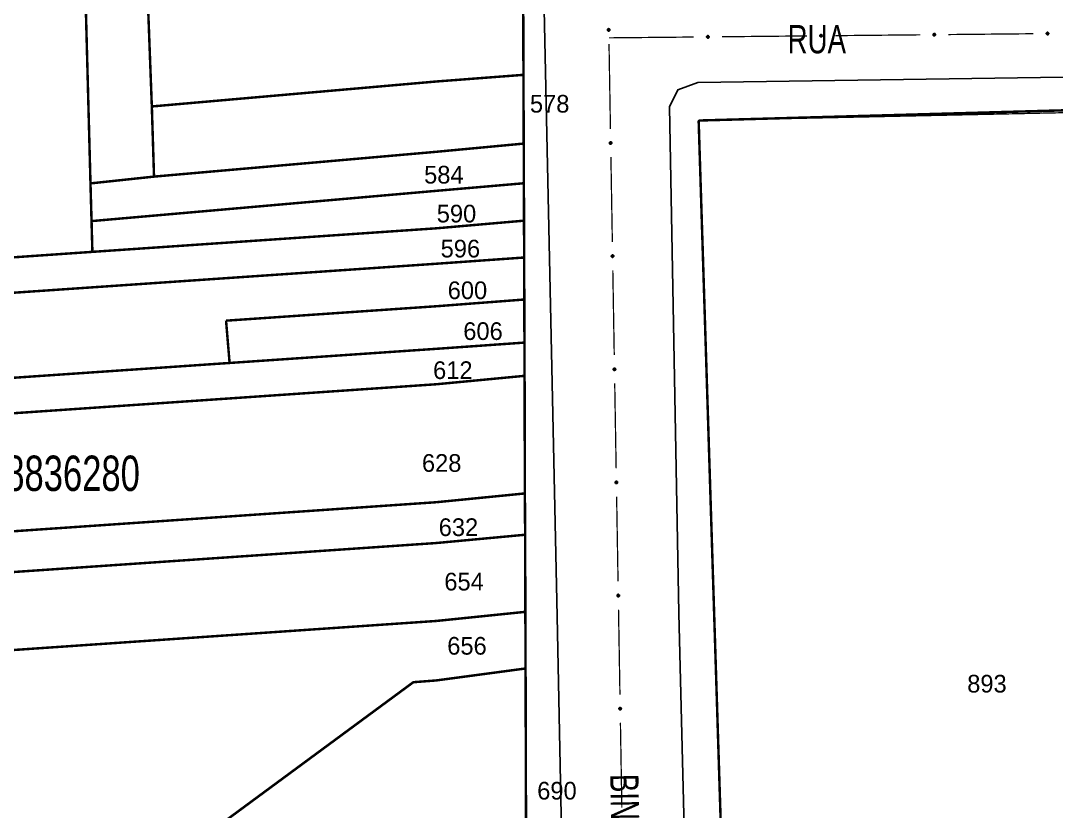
# Model space of a CAD drawing. Extents: x 202481 to 204056, y 4838981 to 4840330.
# Drawn here: x 203418.9 to 203565.2, y 4839383.6 to 4839495.4 of the extents above; entities that cross this region are included whole.
import ezdxf
from ezdxf.enums import TextEntityAlignment as Align

# ---------------------------------------------------------------- set-up
doc = ezdxf.new("R2010")
doc.units = 0
doc.header["$LTSCALE"] = 1.5
doc.header["$MEASUREMENT"] = 0
for name, color, linetype in [('CD_MALHA_LOTES', 7, 'CONTINUOUS'), ('CD_TXT_QUADRA', 7, 'CONTINUOUS'), ('RU-QUADRA', 210, 'CONTINUOUS'), ('SV-EIXO-RUA-PAV', 20, 'CONTINUOUS'), ('SV-RUA-PAVIM', 7, 'CONTINUOUS'), ('SV-TXT-RUA-N-PAV', 7, 'CONTINUOUS'), ('Th_NmrPort', 1, 'CONTINUOUS')]:
    doc.layers.add(name, color=color, linetype=linetype)
doc.styles.add('ARIAL', font='ARIAL.SHX')

msp = doc.modelspace()

# ---------------------------------------------------------------- linework, layer by layer
at = {"layer": 'CD_MALHA_LOTES', "linetype": 'Continuous', "const_width": 0.35, "flags": 128}
for points in [[(203428.74, 4839472.37), (203427.21, 4839529.91)], [(203489.85, 4839512.64), (203489.93, 4839487.72)], [(203437.41, 4839483.25), (203436.41, 4839509.8)], [(203437.41, 4839483.25), (203477.63, 4839486.78)], [(203477.63, 4839486.78), (203489.93, 4839487.72)], [(203489.93, 4839487.72), (203489.97, 4839478)], [(203437.72, 4839473.33), (203437.41, 4839483.25)], [(203574.11, 4839482.92), (203514.69, 4839481.26)], [(203514.69, 4839481.26), (203518.57, 4839357.76)], [(203489.97, 4839478), (203477.63, 4839476.84)], [(203489.97, 4839478), (203489.99, 4839472.39)], [(203477.63, 4839476.84), (203437.72, 4839473.33)], [(203428.74, 4839472.37), (203437.72, 4839473.33)], [(203428.89, 4839467.04), (203428.74, 4839472.37)], [(203477.63, 4839471.32), (203489.99, 4839472.39)], [(203489.99, 4839472.39), (203490.01, 4839467.1)], [(203428.89, 4839467.04), (203477.63, 4839471.32)], [(203429.01, 4839462.69), (203428.89, 4839467.04)], [(203490.01, 4839467.1), (203477.63, 4839466.02)], [(203490.01, 4839467.1), (203490.03, 4839461.89)], [(203477.63, 4839466.02), (203429.01, 4839462.69)], [(203402.89, 4839460.88), (203429.01, 4839462.69)], [(203477.63, 4839461.01), (203490.03, 4839461.89)], [(203490.03, 4839461.89), (203490.05, 4839455.95)], [(203403.02, 4839455.89), (203477.63, 4839461.01)], [(203477.63, 4839455), (203490.05, 4839455.95)], [(203490.05, 4839455.95), (203490.07, 4839449.86)], [(203447.9, 4839452.96), (203477.63, 4839455)], [(203448.4, 4839446.98), (203447.9, 4839452.96)], [(203477.63, 4839448.98), (203448.4, 4839446.98)], [(203490.07, 4839449.86), (203477.63, 4839448.98)], [(203490.07, 4839449.86), (203490.09, 4839445.16)], [(203403.36, 4839443.89), (203448.4, 4839446.98)], [(203490.09, 4839445.16), (203477.63, 4839443.97)], [(203490.09, 4839445.16), (203490.13, 4839428.53)], [(203477.63, 4839443.97), (203403.14, 4839438.86)], [(203490.13, 4839428.53), (203477.63, 4839427.29)], [(203490.13, 4839428.53), (203490.17, 4839422.69)], [(203477.63, 4839427.29), (203402.4, 4839422.12)], [(203490.17, 4839422.69), (203477.63, 4839421.52)], [(203490.17, 4839422.69), (203490.2, 4839411.79)], [(203477.63, 4839421.52), (203402.14, 4839416.34)], [(203490.2, 4839411.79), (203477.63, 4839410.5)], [(203490.2, 4839411.79), (203490.23, 4839403.78)], [(203477.63, 4839410.5), (203401.69, 4839405.28)], [(203477.62, 4839402.09), (203490.23, 4839403.78)], [(203490.23, 4839403.78), (203490.32, 4839371.84)], [(203396.11, 4839344.12), (203474.37, 4839401.84), (203477.62, 4839402.09)]]:
    msp.add_lwpolyline(points, dxfattribs=at)
at = {"layer": 'RU-QUADRA', "linetype": 'Continuous', "const_width": 0.18, "flags": 128}
for points in [[(203490.32, 4839371.84), (203490.23, 4839403.78), (203490.2, 4839411.79), (203490.17, 4839422.69), (203490.13, 4839428.53), (203490.09, 4839445.16), (203490.07, 4839449.86), (203490.05, 4839455.95), (203490.03, 4839461.89), (203490.01, 4839467.1), (203489.99, 4839472.39), (203489.97, 4839478), (203489.93, 4839487.72), (203489.85, 4839512.64), (203489.82, 4839519.16), (203489.77, 4839533.89), (203477.62, 4839533.18), (203461.22, 4839532.28), (203435.74, 4839530.46), (203427.21, 4839529.91), (203406.38, 4839528.56)], [(203587.57, 4839221.31), (203553.95, 4839219.82), (203522.68, 4839218.42), (203518.57, 4839357.76), (203514.69, 4839481.26), (203580.36, 4839482.67)]]:
    msp.add_lwpolyline(points, dxfattribs=at)
at = {"layer": 'SV-EIXO-RUA-PAV'}
for points in [[(203501.874598, 4839493.933952), (203501.838471, 4839493.966919), (203501.814162, 4839494.00264), (203501.802463, 4839494.038269), (203501.800334, 4839494.072449), (203501.802095, 4839494.107662), (203501.811703, 4839494.142772), (203501.830998, 4839494.179379), (203501.863814, 4839494.215852), (203501.902044, 4839494.238348), (203501.936361, 4839494.251687), (203501.971874, 4839494.255959), (203502.006053, 4839494.253675), (203502.042193, 4839494.242489), (203502.0791, 4839494.222573), (203502.114976, 4839494.188688), (203502.138567, 4839494.153504), (203502.148978, 4839494.118745), (203502.153047, 4839494.083015), (203502.150818, 4839494.047087), (203502.141188, 4839494.012677), (203502.121069, 4839493.975554), (203502.087155, 4839493.940587), (203502.052332, 4839493.916657), (203502.017728, 4839493.905761), (203501.982462, 4839493.902547), (203501.947122, 4839493.903883), (203501.911426, 4839493.912072), (203501.874598, 4839493.933952)], [(203515.854594, 4839493.194805), (203515.888341, 4839493.230205), (203515.924584, 4839493.253729), (203515.96046, 4839493.264648), (203515.994678, 4839493.266031), (203516.029844, 4839493.263502), (203516.064737, 4839493.253131), (203516.100914, 4839493.233042), (203516.136662, 4839493.199438), (203516.15832, 4839493.160727), (203516.170907, 4839493.126128), (203516.174403, 4839493.09053), (203516.171375, 4839493.056409), (203516.159403, 4839493.020521), (203516.138687, 4839492.984058), (203516.104027, 4839492.948929), (203516.068337, 4839492.926111), (203516.033359, 4839492.91646), (203515.997549, 4839492.913172), (203515.961678, 4839492.916183), (203515.927486, 4839492.926561), (203515.890811, 4839492.947486), (203515.856592, 4839492.982155), (203515.833427, 4839493.017491), (203515.823288, 4839493.052324), (203515.820844, 4839493.087652), (203515.822951, 4839493.122954), (203515.831916, 4839493.158463), (203515.854594, 4839493.194805)], [(203531.853838, 4839493.350379), (203531.887585, 4839493.385779), (203531.923828, 4839493.409302), (203531.959704, 4839493.420222), (203531.993922, 4839493.421604), (203532.029088, 4839493.419076), (203532.063981, 4839493.408705), (203532.100158, 4839493.388616), (203532.135906, 4839493.355012), (203532.157563, 4839493.316301), (203532.17015, 4839493.281701), (203532.173647, 4839493.246104), (203532.170618, 4839493.211983), (203532.158647, 4839493.176094), (203532.13793, 4839493.139631), (203532.10327, 4839493.104503), (203532.06758, 4839493.081684), (203532.032603, 4839493.072034), (203531.996793, 4839493.068746), (203531.960922, 4839493.071757), (203531.926729, 4839493.082135), (203531.890054, 4839493.103059), (203531.855836, 4839493.137728), (203531.832671, 4839493.173065), (203531.822532, 4839493.207898), (203531.820088, 4839493.243226), (203531.822195, 4839493.278528), (203531.83116, 4839493.314037), (203531.853838, 4839493.350379)], [(203547.853081, 4839493.505953), (203547.886829, 4839493.541352), (203547.923072, 4839493.564876), (203547.958947, 4839493.575795), (203547.993165, 4839493.577178), (203548.028332, 4839493.57465), (203548.063224, 4839493.564279), (203548.099401, 4839493.544189), (203548.13515, 4839493.510585), (203548.156807, 4839493.471874), (203548.169394, 4839493.437275), (203548.17289, 4839493.401677), (203548.169862, 4839493.367556), (203548.15789, 4839493.331668), (203548.137174, 4839493.295205), (203548.102514, 4839493.260076), (203548.066824, 4839493.237258), (203548.031846, 4839493.227608), (203547.996037, 4839493.224319), (203547.960166, 4839493.227331), (203547.925973, 4839493.237709), (203547.889298, 4839493.258633), (203547.855079, 4839493.293302), (203547.831914, 4839493.328638), (203547.821775, 4839493.363471), (203547.819332, 4839493.398799), (203547.821439, 4839493.434101), (203547.830404, 4839493.46961), (203547.853081, 4839493.505953)], [(203563.852325, 4839493.661526), (203563.886072, 4839493.696926), (203563.922315, 4839493.72045), (203563.958191, 4839493.731369), (203563.992409, 4839493.732752), (203564.027575, 4839493.730223), (203564.062468, 4839493.719852), (203564.098645, 4839493.699763), (203564.134393, 4839493.666159), (203564.156051, 4839493.627448), (203564.168638, 4839493.592849), (203564.172134, 4839493.557251), (203564.169106, 4839493.52313), (203564.157134, 4839493.487242), (203564.136418, 4839493.450779), (203564.101758, 4839493.41565), (203564.066068, 4839493.392832), (203564.03109, 4839493.383181), (203563.99528, 4839493.379893), (203563.959409, 4839493.382904), (203563.925217, 4839493.393282), (203563.888541, 4839493.414207), (203563.854323, 4839493.448876), (203563.831158, 4839493.484212), (203563.821019, 4839493.519045), (203563.818575, 4839493.554373), (203563.820682, 4839493.589675), (203563.829647, 4839493.625184), (203563.852325, 4839493.661526)], [(203502.150365, 4839477.938003), (203502.114727, 4839477.9715), (203502.090948, 4839478.007576), (203502.079776, 4839478.043373), (203502.078151, 4839478.077581), (203502.080431, 4839478.112764), (203502.090555, 4839478.147729), (203502.110388, 4839478.184047), (203502.143739, 4839478.220032), (203502.182296, 4839478.241962), (203502.216806, 4839478.254793), (203502.252378, 4839478.258541), (203502.286519, 4839478.255754), (203502.322491, 4839478.244036), (203502.3591, 4839478.223578), (203502.394472, 4839478.189167), (203502.417542, 4839478.153639), (203502.42744, 4839478.11873), (203502.430981, 4839478.082945), (203502.428223, 4839478.047053), (203502.418087, 4839478.012788), (203502.397422, 4839477.975966), (203502.362996, 4839477.941504), (203502.327824, 4839477.91809), (203502.293063, 4839477.907705), (203502.257754, 4839477.905012), (203502.222438, 4839477.906869), (203502.186866, 4839477.915583), (203502.150365, 4839477.938003)], [(203502.418981, 4839461.940258), (203502.383344, 4839461.973755), (203502.359565, 4839462.009831), (203502.348393, 4839462.045628), (203502.346768, 4839462.079836), (203502.349048, 4839462.115019), (203502.359172, 4839462.149984), (203502.379005, 4839462.186302), (203502.412356, 4839462.222287), (203502.450913, 4839462.244217), (203502.485422, 4839462.257048), (203502.520995, 4839462.260796), (203502.555136, 4839462.258009), (203502.591108, 4839462.246291), (203502.627717, 4839462.225833), (203502.663089, 4839462.191422), (203502.686159, 4839462.155894), (203502.696056, 4839462.120985), (203502.699598, 4839462.0852), (203502.69684, 4839462.049308), (203502.686704, 4839462.015043), (203502.666039, 4839461.978221), (203502.631613, 4839461.943759), (203502.596441, 4839461.920345), (203502.56168, 4839461.90996), (203502.526371, 4839461.907267), (203502.491054, 4839461.909124), (203502.455483, 4839461.917838), (203502.418981, 4839461.940258)], [(203502.687598, 4839445.942513), (203502.651961, 4839445.97601), (203502.628182, 4839446.012086), (203502.617009, 4839446.047883), (203502.615385, 4839446.082091), (203502.617665, 4839446.117274), (203502.627789, 4839446.152239), (203502.647622, 4839446.188557), (203502.680973, 4839446.224542), (203502.71953, 4839446.246472), (203502.754039, 4839446.259303), (203502.789611, 4839446.263051), (203502.823753, 4839446.260264), (203502.859725, 4839446.248546), (203502.896333, 4839446.228088), (203502.931706, 4839446.193677), (203502.954776, 4839446.158149), (203502.964673, 4839446.12324), (203502.968215, 4839446.087455), (203502.965457, 4839446.051563), (203502.955321, 4839446.017298), (203502.934656, 4839445.980476), (203502.90023, 4839445.946014), (203502.865058, 4839445.9226), (203502.830297, 4839445.912215), (203502.794987, 4839445.909522), (203502.759671, 4839445.911379), (203502.7241, 4839445.920093), (203502.687598, 4839445.942513)], [(203502.956215, 4839429.944768), (203502.920578, 4839429.978265), (203502.896799, 4839430.014341), (203502.885626, 4839430.050138), (203502.884002, 4839430.084346), (203502.886281, 4839430.119529), (203502.896406, 4839430.154494), (203502.916239, 4839430.190812), (203502.949589, 4839430.226797), (203502.988147, 4839430.248727), (203503.022656, 4839430.261558), (203503.058228, 4839430.265306), (203503.09237, 4839430.262519), (203503.128342, 4839430.250801), (203503.16495, 4839430.230343), (203503.200323, 4839430.195932), (203503.223393, 4839430.160404), (203503.23329, 4839430.125495), (203503.236831, 4839430.08971), (203503.234074, 4839430.053818), (203503.223937, 4839430.019553), (203503.203273, 4839429.982731), (203503.168846, 4839429.948269), (203503.133675, 4839429.924855), (203503.098914, 4839429.91447), (203503.063604, 4839429.911777), (203503.028288, 4839429.913634), (203502.992717, 4839429.922348), (203502.956215, 4839429.944768)], [(203503.224832, 4839413.947023), (203503.189195, 4839413.98052), (203503.165416, 4839414.016596), (203503.154243, 4839414.052393), (203503.152619, 4839414.086601), (203503.154898, 4839414.121784), (203503.165023, 4839414.156749), (203503.184856, 4839414.193067), (203503.218206, 4839414.229052), (203503.256764, 4839414.250982), (203503.291273, 4839414.263813), (203503.326845, 4839414.267561), (203503.360987, 4839414.264774), (203503.396958, 4839414.253056), (203503.433567, 4839414.232598), (203503.46894, 4839414.198187), (203503.492009, 4839414.162659), (203503.501907, 4839414.12775), (203503.505448, 4839414.091965), (203503.50269, 4839414.056073), (203503.492554, 4839414.021808), (203503.47189, 4839413.984986), (203503.437463, 4839413.950524), (203503.402291, 4839413.92711), (203503.367531, 4839413.916725), (203503.332221, 4839413.914032), (203503.296905, 4839413.915889), (203503.261334, 4839413.924603), (203503.224832, 4839413.947023)], [(203503.493449, 4839397.949278), (203503.457812, 4839397.982775), (203503.434032, 4839398.018851), (203503.42286, 4839398.054648), (203503.421235, 4839398.088856), (203503.423515, 4839398.124039), (203503.433639, 4839398.159004), (203503.453473, 4839398.195322), (203503.486823, 4839398.231307), (203503.52538, 4839398.253237), (203503.55989, 4839398.266068), (203503.595462, 4839398.269816), (203503.629604, 4839398.267029), (203503.665575, 4839398.255311), (203503.702184, 4839398.234853), (203503.737557, 4839398.200442), (203503.760626, 4839398.164914), (203503.770524, 4839398.130005), (203503.774065, 4839398.09422), (203503.771307, 4839398.058328), (203503.761171, 4839398.024063), (203503.740506, 4839397.987241), (203503.70608, 4839397.952779), (203503.670908, 4839397.929365), (203503.636148, 4839397.91898), (203503.600838, 4839397.916287), (203503.565522, 4839397.918144), (203503.52995, 4839397.926858), (203503.493449, 4839397.949278)]]:
    msp.add_lwpolyline(points, close=True, dxfattribs=at)
for points in [[(203501.838471, 4839493.966919), (203501.811703, 4839494.142772)], [(203501.855649, 4839493.952709), (203501.822005, 4839494.153697)], [(203501.874598, 4839493.933952), (203501.830998, 4839494.179379)], [(203501.894783, 4839493.923909), (203501.849398, 4839494.194152)], [(203501.911426, 4839493.912072), (203501.863814, 4839494.215852)], [(203501.929266, 4839493.91271), (203501.882633, 4839494.222505)], [(203501.947122, 4839493.903883), (203501.902044, 4839494.238348)], [(203501.963578, 4839493.906966), (203501.917577, 4839494.239989)], [(203501.982462, 4839493.902547), (203501.936361, 4839494.251687)], [(203502.000444, 4839493.906764), (203501.956784, 4839494.252148)], [(203502.017728, 4839493.905761), (203501.971874, 4839494.255959)], [(203502.035689, 4839493.914702), (203501.989559, 4839494.251817)], [(203502.052332, 4839493.916657), (203502.006053, 4839494.253675)], [(203502.070676, 4839493.930823), (203502.025321, 4839494.243388)], [(203502.087155, 4839493.940587), (203502.042193, 4839494.242489)], [(203502.102462, 4839493.96186), (203502.061254, 4839494.229505)], [(203502.121069, 4839493.975554), (203502.0791, 4839494.222573)], [(203502.128577, 4839493.999544), (203502.097746, 4839494.197891)], [(203502.141188, 4839494.012677), (203502.114976, 4839494.188688)], [(203502.145231, 4839494.0342), (203502.127463, 4839494.164698)], [(203502.150818, 4839494.047087), (203502.138567, 4839494.153504)], [(203501.814162, 4839494.00264), (203501.802095, 4839494.107662)], [(203501.824526, 4839493.987222), (203501.808164, 4839494.1164)], [(203515.820844, 4839493.087652), (203516.170907, 4839493.126128)], [(203515.822951, 4839493.122954), (203516.15832, 4839493.160727)], [(203515.823288, 4839493.052324), (203516.174403, 4839493.09053)], [(203515.824668, 4839493.069582), (203516.170922, 4839493.105699)], [(203515.825674, 4839493.106435), (203516.159622, 4839493.145162)], [(203515.831835, 4839493.034172), (203516.169876, 4839493.072939)], [(203515.831916, 4839493.158463), (203516.136662, 4839493.199438)], [(203515.832165, 4839493.140613), (203516.142903, 4839493.180479)], [(203515.833427, 4839493.017491), (203516.171375, 4839493.056409)], [(203515.844113, 4839493.174844), (203516.115282, 4839493.214325)], [(203515.847189, 4839492.998842), (203516.16067, 4839493.03737)], [(203515.854594, 4839493.194805), (203516.100914, 4839493.233042)], [(203515.856592, 4839492.982155), (203516.159403, 4839493.020521)], [(203515.87376, 4839493.213341), (203516.075434, 4839493.242594)], [(203515.877526, 4839492.966387), (203516.146006, 4839493.001748)], [(203515.888341, 4839493.230205), (203516.064737, 4839493.253131)], [(203515.890811, 4839492.947486), (203516.138687, 4839492.984058)], [(203515.908944, 4839493.243704), (203516.038448, 4839493.257244)], [(203515.914632, 4839492.939456), (203516.113604, 4839492.965954)], [(203515.924584, 4839493.253729), (203516.029844, 4839493.263502)], [(203515.927486, 4839492.926561), (203516.104027, 4839492.948929)], [(203515.948916, 4839492.92205), (203516.079771, 4839492.936968)], [(203515.961678, 4839492.916183), (203516.068337, 4839492.926111)], [(203531.820088, 4839493.243226), (203532.17015, 4839493.281701)], [(203531.822195, 4839493.278528), (203532.157563, 4839493.316301)], [(203531.822532, 4839493.207898), (203532.173647, 4839493.246104)], [(203531.823912, 4839493.225155), (203532.170166, 4839493.261272)], [(203531.824918, 4839493.262009), (203532.158865, 4839493.300736)], [(203531.831079, 4839493.189746), (203532.16912, 4839493.228512)], [(203531.83116, 4839493.314037), (203532.135906, 4839493.355012)], [(203531.831409, 4839493.296187), (203532.142147, 4839493.336052)], [(203531.832671, 4839493.173065), (203532.170618, 4839493.211983)], [(203531.843357, 4839493.330418), (203532.114526, 4839493.369898)], [(203531.846433, 4839493.154416), (203532.159913, 4839493.192943)], [(203531.853838, 4839493.350379), (203532.100158, 4839493.388616)], [(203531.855836, 4839493.137728), (203532.158647, 4839493.176094)], [(203531.873004, 4839493.368914), (203532.074678, 4839493.398167)], [(203531.87677, 4839493.121961), (203532.145249, 4839493.157322)], [(203531.887585, 4839493.385779), (203532.063981, 4839493.408705)], [(203531.890054, 4839493.103059), (203532.13793, 4839493.139631)], [(203531.908188, 4839493.399277), (203532.037692, 4839493.412818)], [(203531.913875, 4839493.09503), (203532.112847, 4839493.121527)], [(203531.923828, 4839493.409302), (203532.029088, 4839493.419076)], [(203531.926729, 4839493.082135), (203532.10327, 4839493.104503)], [(203531.948159, 4839493.077624), (203532.079014, 4839493.092542)], [(203531.960922, 4839493.071757), (203532.06758, 4839493.081684)], [(203547.819332, 4839493.398799), (203548.169394, 4839493.437275)], [(203547.821439, 4839493.434101), (203548.156807, 4839493.471874)], [(203547.821775, 4839493.363471), (203548.17289, 4839493.401677)], [(203547.823155, 4839493.380729), (203548.169409, 4839493.416846)], [(203547.824162, 4839493.417583), (203548.158109, 4839493.456309)], [(203547.830323, 4839493.34532), (203548.168363, 4839493.384086)], [(203547.830404, 4839493.46961), (203548.13515, 4839493.510585)], [(203547.830652, 4839493.451761), (203548.14139, 4839493.491626)], [(203547.831914, 4839493.328638), (203548.169862, 4839493.367556)], [(203547.842601, 4839493.485991), (203548.11377, 4839493.525472)], [(203547.845677, 4839493.30999), (203548.159157, 4839493.348517)], [(203547.853081, 4839493.505953), (203548.099401, 4839493.544189)], [(203547.855079, 4839493.293302), (203548.15789, 4839493.331668)], [(203547.872247, 4839493.524488), (203548.073922, 4839493.553741)], [(203547.876013, 4839493.277535), (203548.144493, 4839493.312895)], [(203547.886829, 4839493.541352), (203548.063224, 4839493.564279)], [(203547.889298, 4839493.258633), (203548.137174, 4839493.295205)], [(203547.907431, 4839493.554851), (203548.036935, 4839493.568392)], [(203547.913119, 4839493.250604), (203548.112091, 4839493.277101)], [(203547.923072, 4839493.564876), (203548.028332, 4839493.57465)], [(203547.925973, 4839493.237709), (203548.102514, 4839493.260076)], [(203547.947403, 4839493.233197), (203548.078258, 4839493.248116)], [(203547.960166, 4839493.227331), (203548.066824, 4839493.237258)], [(203563.818575, 4839493.554373), (203564.168638, 4839493.592849)], [(203563.820682, 4839493.589675), (203564.156051, 4839493.627448)], [(203563.821019, 4839493.519045), (203564.172134, 4839493.557251)], [(203563.822399, 4839493.536303), (203564.168653, 4839493.57242)], [(203563.823405, 4839493.573156), (203564.157353, 4839493.611883)], [(203563.829566, 4839493.500893), (203564.167607, 4839493.53966)], [(203563.829647, 4839493.625184), (203564.134393, 4839493.666159)], [(203563.829896, 4839493.607334), (203564.140634, 4839493.6472)], [(203563.831158, 4839493.484212), (203564.169106, 4839493.52313)], [(203563.841844, 4839493.641565), (203564.113013, 4839493.681046)], [(203563.84492, 4839493.465563), (203564.158401, 4839493.504091)], [(203563.852325, 4839493.661526), (203564.098645, 4839493.699763)], [(203563.854323, 4839493.448876), (203564.157134, 4839493.487242)], [(203563.871491, 4839493.680062), (203564.073165, 4839493.709315)], [(203563.875257, 4839493.433108), (203564.143737, 4839493.468469)], [(203563.886072, 4839493.696926), (203564.062468, 4839493.719852)], [(203563.888541, 4839493.414207), (203564.136418, 4839493.450779)], [(203563.906675, 4839493.710425), (203564.036179, 4839493.723965)], [(203563.912363, 4839493.406177), (203564.111335, 4839493.432675)], [(203563.922315, 4839493.72045), (203564.027575, 4839493.730223)], [(203563.925217, 4839493.393282), (203564.101758, 4839493.41565)], [(203563.946646, 4839493.388771), (203564.077502, 4839493.403689)], [(203563.959409, 4839493.382904), (203564.066068, 4839493.392832)], [(203502.090948, 4839478.007576), (203502.080431, 4839478.112764)], [(203502.101083, 4839477.992006), (203502.086628, 4839478.121412)], [(203502.114727, 4839477.9715), (203502.090555, 4839478.147729)], [(203502.131694, 4839477.957038), (203502.101017, 4839478.1585)], [(203502.150365, 4839477.938003), (203502.110388, 4839478.184047)], [(203502.170399, 4839477.927664), (203502.129004, 4839478.198547)], [(203502.186866, 4839477.915583), (203502.143739, 4839478.220032)], [(203502.204714, 4839477.915958), (203502.162654, 4839478.226406)], [(203502.222438, 4839477.906869), (203502.182296, 4839478.241962)], [(203502.238937, 4839477.909709), (203502.197851, 4839478.243374)], [(203502.257754, 4839477.905012), (203502.216806, 4839478.254793)], [(203502.275796, 4839477.908963), (203502.237234, 4839478.254953)], [(203502.293063, 4839477.907705), (203502.252378, 4839478.258541)], [(203502.311154, 4839477.91638), (203502.270001, 4839478.254138)], [(203502.327824, 4839477.91809), (203502.286519, 4839478.255754)], [(203502.346375, 4839477.931983), (203502.305634, 4839478.245184)], [(203502.362996, 4839477.941504), (203502.322491, 4839478.244036)], [(203502.378615, 4839477.962548), (203502.341358, 4839478.230772)], [(203502.397422, 4839477.975966), (203502.3591, 4839478.223578)], [(203502.405283, 4839477.999844), (203502.37738, 4839478.198623)], [(203502.418087, 4839478.012788), (203502.394472, 4839478.189167)], [(203502.422447, 4839478.03425), (203502.406604, 4839478.164996)], [(203502.428223, 4839478.047053), (203502.417542, 4839478.153639)], [(203502.359565, 4839462.009831), (203502.349048, 4839462.115019)], [(203502.3697, 4839461.994261), (203502.355245, 4839462.123667)], [(203502.383344, 4839461.973755), (203502.359172, 4839462.149984)], [(203502.400311, 4839461.959293), (203502.369634, 4839462.160755)], [(203502.418981, 4839461.940258), (203502.379005, 4839462.186302)], [(203502.439016, 4839461.929919), (203502.397621, 4839462.200802)], [(203502.455483, 4839461.917838), (203502.412356, 4839462.222287)], [(203502.473331, 4839461.918213), (203502.431271, 4839462.228661)], [(203502.491054, 4839461.909124), (203502.450913, 4839462.244217)], [(203502.507553, 4839461.911964), (203502.466468, 4839462.245629)], [(203502.526371, 4839461.907267), (203502.485422, 4839462.257048)], [(203502.544413, 4839461.911218), (203502.505851, 4839462.257208)], [(203502.56168, 4839461.90996), (203502.520995, 4839462.260796)], [(203502.579771, 4839461.918635), (203502.538617, 4839462.256393)], [(203502.596441, 4839461.920345), (203502.555136, 4839462.258009)], [(203502.614992, 4839461.934238), (203502.57425, 4839462.247439)], [(203502.631613, 4839461.943759), (203502.591108, 4839462.246291)], [(203502.647232, 4839461.964803), (203502.609975, 4839462.233027)], [(203502.666039, 4839461.978221), (203502.627717, 4839462.225833)], [(203502.6739, 4839462.002099), (203502.645997, 4839462.200878)], [(203502.686704, 4839462.015043), (203502.663089, 4839462.191422)], [(203502.691063, 4839462.036505), (203502.675221, 4839462.167251)], [(203502.69684, 4839462.049308), (203502.686159, 4839462.155894)], [(203502.628182, 4839446.012086), (203502.617665, 4839446.117274)], [(203502.638317, 4839445.996516), (203502.623862, 4839446.125922)], [(203502.651961, 4839445.97601), (203502.627789, 4839446.152239)], [(203502.668928, 4839445.961548), (203502.638251, 4839446.16301)], [(203502.687598, 4839445.942513), (203502.647622, 4839446.188557)], [(203502.707633, 4839445.932174), (203502.666237, 4839446.203057)], [(203502.7241, 4839445.920093), (203502.680973, 4839446.224542)], [(203502.741947, 4839445.920468), (203502.699887, 4839446.230916)], [(203502.759671, 4839445.911379), (203502.71953, 4839446.246472)], [(203502.77617, 4839445.914219), (203502.735085, 4839446.247884)], [(203502.794987, 4839445.909522), (203502.754039, 4839446.259303)], [(203502.81303, 4839445.913473), (203502.774467, 4839446.259463)], [(203502.830297, 4839445.912215), (203502.789611, 4839446.263051)], [(203502.848388, 4839445.92089), (203502.807234, 4839446.258648)], [(203502.865058, 4839445.9226), (203502.823753, 4839446.260264)], [(203502.883609, 4839445.936493), (203502.842867, 4839446.249694)], [(203502.90023, 4839445.946014), (203502.859725, 4839446.248546)], [(203502.915849, 4839445.967058), (203502.878592, 4839446.235282)], [(203502.934656, 4839445.980476), (203502.896333, 4839446.228088)], [(203502.942517, 4839446.004354), (203502.914614, 4839446.203133)], [(203502.955321, 4839446.017298), (203502.931706, 4839446.193677)], [(203502.95968, 4839446.03876), (203502.943838, 4839446.169506)], [(203502.965457, 4839446.051563), (203502.954776, 4839446.158149)], [(203502.896799, 4839430.014341), (203502.886281, 4839430.119529)], [(203502.906934, 4839429.998771), (203502.892479, 4839430.128177)], [(203502.920578, 4839429.978265), (203502.896406, 4839430.154494)], [(203502.937545, 4839429.963803), (203502.906868, 4839430.165265)], [(203502.956215, 4839429.944768), (203502.916239, 4839430.190812)], [(203502.97625, 4839429.934429), (203502.934854, 4839430.205312)], [(203502.992717, 4839429.922348), (203502.949589, 4839430.226797)], [(203503.010564, 4839429.922723), (203502.968504, 4839430.233171)], [(203503.028288, 4839429.913634), (203502.988147, 4839430.248727)], [(203503.044787, 4839429.916474), (203503.003702, 4839430.250139)], [(203503.063604, 4839429.911777), (203503.022656, 4839430.261558)], [(203503.081647, 4839429.915728), (203503.043084, 4839430.261718)], [(203503.098914, 4839429.91447), (203503.058228, 4839430.265306)], [(203503.117005, 4839429.923145), (203503.075851, 4839430.260903)], [(203503.133675, 4839429.924855), (203503.09237, 4839430.262519)], [(203503.152226, 4839429.938748), (203503.111484, 4839430.251949)], [(203503.168846, 4839429.948269), (203503.128342, 4839430.250801)], [(203503.184466, 4839429.969313), (203503.147209, 4839430.237537)], [(203503.203273, 4839429.982731), (203503.16495, 4839430.230343)], [(203503.211134, 4839430.006609), (203503.183231, 4839430.205388)], [(203503.223937, 4839430.019553), (203503.200323, 4839430.195932)], [(203503.228297, 4839430.041015), (203503.212455, 4839430.171761)], [(203503.234074, 4839430.053818), (203503.223393, 4839430.160404)], [(203503.165416, 4839414.016596), (203503.154898, 4839414.121784)], [(203503.175551, 4839414.001026), (203503.161095, 4839414.130432)], [(203503.189195, 4839413.98052), (203503.165023, 4839414.156749)], [(203503.206162, 4839413.966058), (203503.175484, 4839414.16752)], [(203503.224832, 4839413.947023), (203503.184856, 4839414.193067)], [(203503.244867, 4839413.936684), (203503.203471, 4839414.207567)], [(203503.261334, 4839413.924603), (203503.218206, 4839414.229052)], [(203503.279181, 4839413.924978), (203503.237121, 4839414.235426)], [(203503.296905, 4839413.915889), (203503.256764, 4839414.250982)], [(203503.313404, 4839413.918729), (203503.272319, 4839414.252394)], [(203503.332221, 4839413.914032), (203503.291273, 4839414.263813)], [(203503.350264, 4839413.917983), (203503.311701, 4839414.263973)], [(203503.367531, 4839413.916725), (203503.326845, 4839414.267561)], [(203503.385622, 4839413.9254), (203503.344468, 4839414.263158)], [(203503.402291, 4839413.92711), (203503.360987, 4839414.264774)], [(203503.420842, 4839413.941003), (203503.380101, 4839414.254204)], [(203503.437463, 4839413.950524), (203503.396958, 4839414.253056)], [(203503.453082, 4839413.971568), (203503.415825, 4839414.239792)], [(203503.47189, 4839413.984986), (203503.433567, 4839414.232598)], [(203503.47975, 4839414.008864), (203503.451848, 4839414.207643)], [(203503.492554, 4839414.021808), (203503.46894, 4839414.198187)], [(203503.496914, 4839414.04327), (203503.481072, 4839414.174016)], [(203503.50269, 4839414.056073), (203503.492009, 4839414.162659)], [(203503.434032, 4839398.018851), (203503.423515, 4839398.124039)], [(203503.444167, 4839398.003281), (203503.429712, 4839398.132687)], [(203503.457812, 4839397.982775), (203503.433639, 4839398.159004)], [(203503.474778, 4839397.968313), (203503.444101, 4839398.169775)], [(203503.493449, 4839397.949278), (203503.453473, 4839398.195322)], [(203503.513484, 4839397.938939), (203503.472088, 4839398.209822)], [(203503.52995, 4839397.926858), (203503.486823, 4839398.231307)], [(203503.547798, 4839397.927233), (203503.505738, 4839398.237681)], [(203503.565522, 4839397.918144), (203503.52538, 4839398.253237)], [(203503.582021, 4839397.920984), (203503.540936, 4839398.254649)], [(203503.600838, 4839397.916287), (203503.55989, 4839398.266068)], [(203503.618881, 4839397.920238), (203503.580318, 4839398.266228)], [(203503.636148, 4839397.91898), (203503.595462, 4839398.269816)], [(203503.654239, 4839397.927655), (203503.613085, 4839398.265413)], [(203503.670908, 4839397.929365), (203503.629604, 4839398.267029)], [(203503.689459, 4839397.943258), (203503.648718, 4839398.256459)], [(203503.70608, 4839397.952779), (203503.665575, 4839398.255311)], [(203503.721699, 4839397.973824), (203503.684442, 4839398.242047)], [(203503.740506, 4839397.987241), (203503.702184, 4839398.234853)], [(203503.748367, 4839398.011119), (203503.720465, 4839398.209898)], [(203503.761171, 4839398.024063), (203503.737557, 4839398.200442)], [(203503.765531, 4839398.045525), (203503.749688, 4839398.176271)], [(203503.771307, 4839398.058328), (203503.760626, 4839398.164914)]]:
    msp.add_lwpolyline(points, dxfattribs=at)
at = {"layer": 'SV-EIXO-RUA-PAV', "const_width": 0.18}
for points in [[(203502, 4839492.95), (203513.999433, 4839493.06668)], [(203517.999244, 4839493.105574), (203529.998676, 4839493.222254)], [(203533.998487, 4839493.261147), (203545.99792, 4839493.377828)], [(203549.997731, 4839493.416721), (203561.997164, 4839493.533401)], [(203502.22444, 4839480.08323), (203502.022978, 4839492.081538)], [(203502.493057, 4839464.085485), (203502.291595, 4839476.083793)], [(203502.761674, 4839448.08774), (203502.560211, 4839460.086048)], [(203503.030291, 4839432.089995), (203502.828828, 4839444.088304)], [(203503.298908, 4839416.09225), (203503.097445, 4839428.090559)], [(203503.567525, 4839400.094505), (203503.366062, 4839412.092814)], [(203503.836141, 4839384.09676), (203503.634679, 4839396.095069)]]:
    msp.add_lwpolyline(points, dxfattribs=at)
at = {"layer": 'SV-RUA-PAVIM', "linetype": 'Continuous'}
for points in [[(203477.62, 4839339.3, 13.26), (203492.52, 4839343.84, 13.26), (203495.16, 4839345.48, 13.17), (203495.98, 4839347.99, 13.11), (203494.7, 4839411.13, 12.91), (203493.24, 4839479.32, 13.53), (203492.11, 4839532.22, 13.33), (203491.24, 4839534.74, 13.33), (203489.53, 4839536.24, 13.33), (203487.63, 4839536.97, 13.32), (203485.75, 4839537.01, 13.37), (203477.62, 4839536.54, 13.33)], [(203575.92, 4839487.54, 12.64), (203514.56, 4839486.62, 13.36), (203511.76, 4839485.6, 13.36), (203510.56, 4839483.18, 13.36), (203511.9, 4839411.61, 13.43), (203513.7, 4839339.45, 12.96), (203515.14, 4839271.96, 12.76), (203515.48, 4839237.22, 12.44), (203516.14, 4839215.47, 12.58), (203517.27, 4839213.45, 12.28), (203519.3, 4839212.56, 12.1), (203552.7, 4839213.59, 8.2), (203589.73, 4839215.87, 5.51)]]:
    msp.add_polyline3d(points, dxfattribs=at)

# ---------------------------------------------------------------- texts
at = {"layer": 'CD_TXT_QUADRA', "style": 'ARIAL', "width": 0.7}
msp.add_text('348836280', height=5, dxfattribs=at).set_placement((203411.254727, 4839428.879965))
at = {"layer": 'SV-TXT-RUA-N-PAV', "style": 'ARIAL', "width": 0.7}
msp.add_text('RUA', height=4, dxfattribs=at).set_placement((203527.26, 4839490.76))
msp.add_text('BINIFÁCIO', height=4, rotation=271, dxfattribs=at).set_placement((203502.18, 4839388.84))
at = {"layer": 'Th_NmrPort', "color": 1}
for s, p in [('578', (203490.848559, 4839483.632248)), ('584', (203475.891157, 4839473.599072)), ('590', (203477.678585, 4839468.099295)), ('596', (203478.228563, 4839463.149495)), ('600', (203479.225798, 4839457.257469)), ('606', (203481.425709, 4839451.482703)), ('612', (203477.1595, 4839445.958967)), ('628', (203475.585275, 4839432.835693)), ('632', (203477.953574, 4839423.757337)), ('654', (203478.747647, 4839416.061371)), ('656', (203479.160131, 4839406.986738)), ('893', (203552.646667, 4839401.63)), ('690', (203491.87516, 4839386.495971))]:
    msp.add_text(s, height=2.5, dxfattribs=at).set_placement(p, align=Align.MIDDLE_LEFT)

doc.saveas('drawing.dxf')
